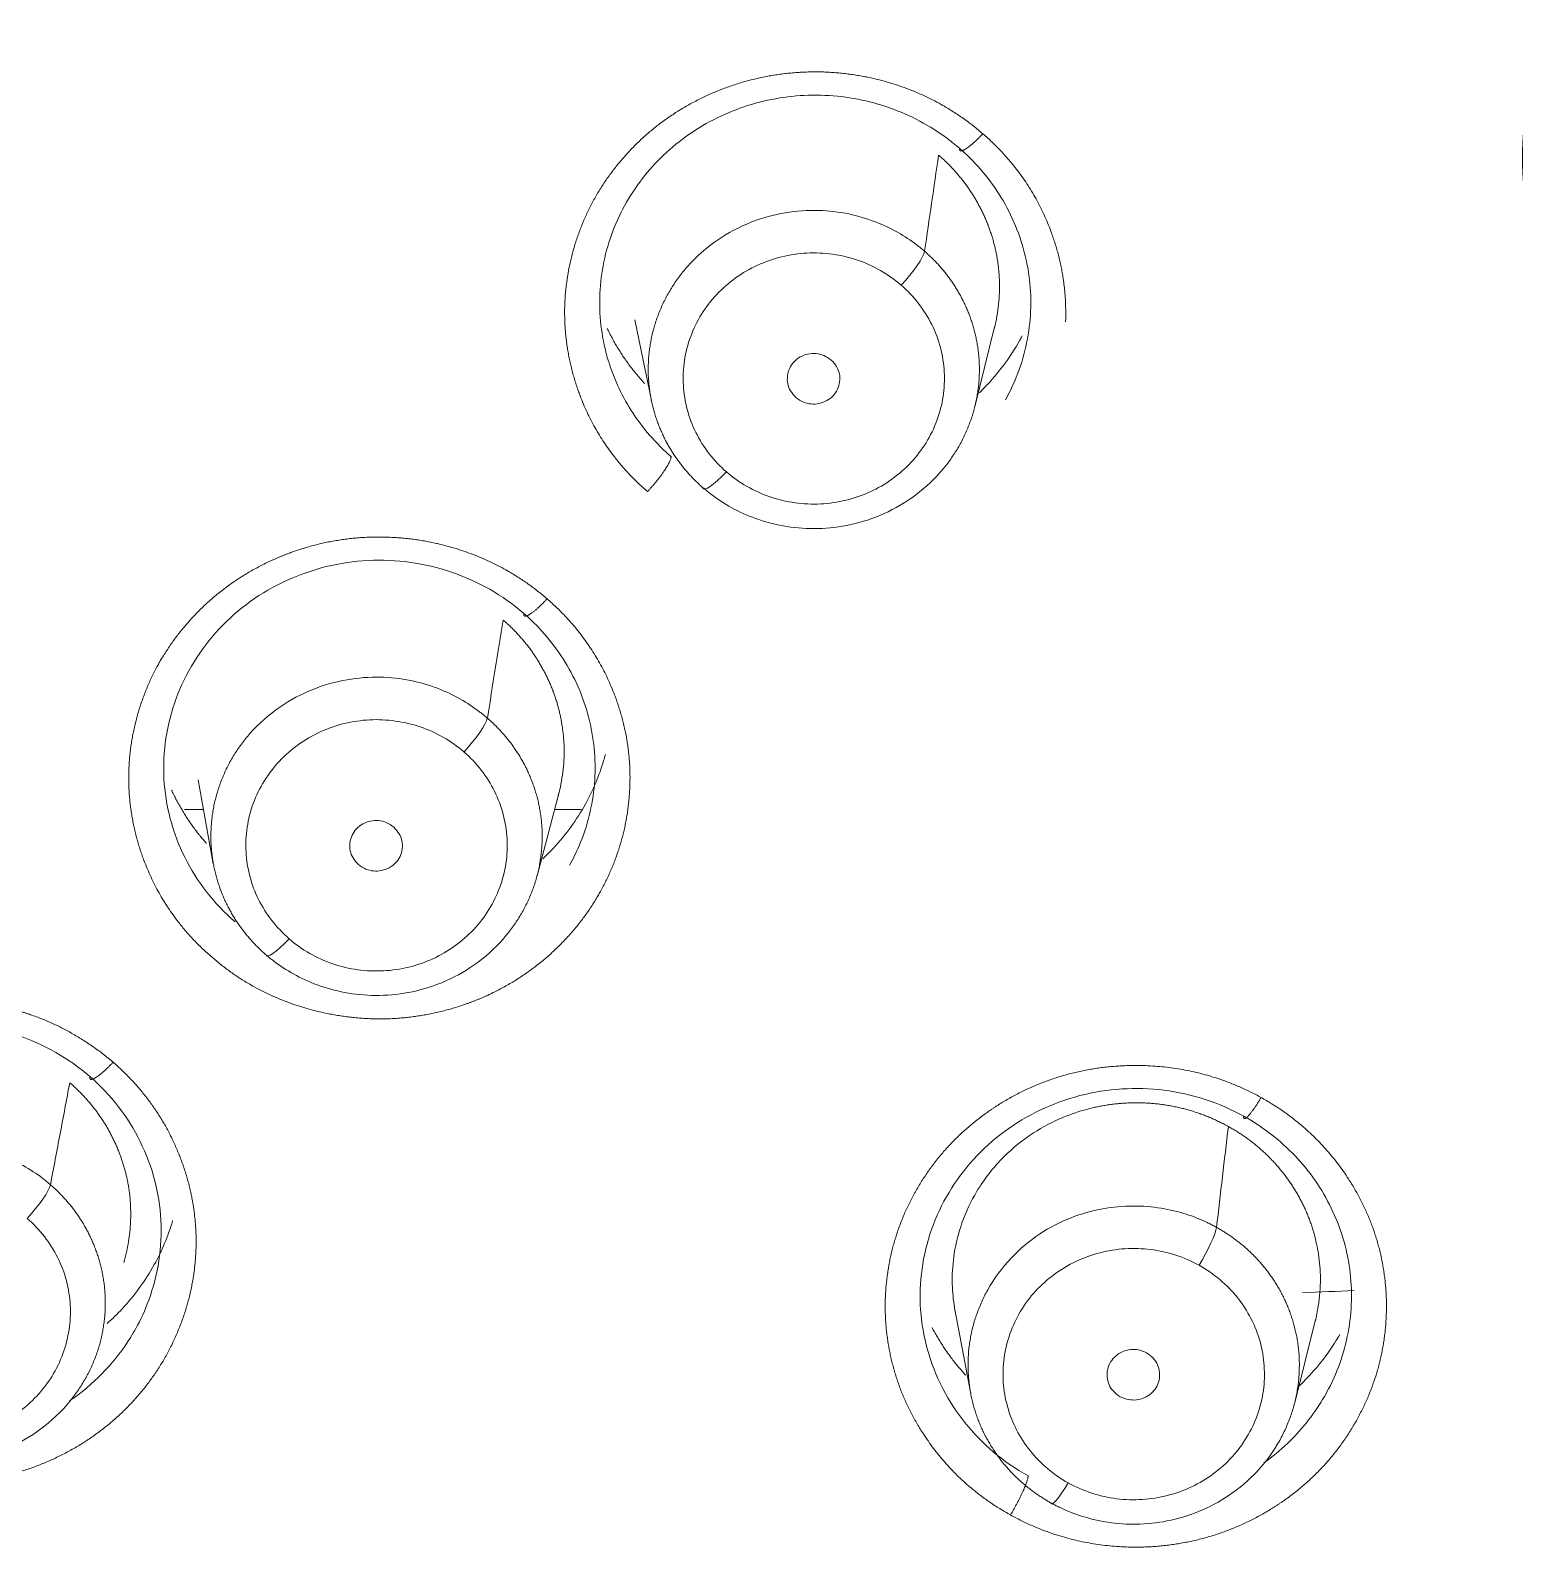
# Model space of a CAD drawing. Extents: x 19821 to 22981, y -91 to 2224.
# Drawn here: x 20716.31 to 20729.02, y 1179.02 to 1192.11 of the extents above; entities that cross this region are included whole.
import ezdxf

# ---------------------------------------------------------------- set-up
doc = ezdxf.new("R2010")
doc.units = 0
doc.header["$LTSCALE"] = 10
doc.header["$MEASUREMENT"] = 0
doc.layers.add('1', color=7, linetype='CONTINUOUS')

msp = doc.modelspace()

# ---------------------------------------------------------------- linework, layer by layer
at = {"layer": '1', "color": 7, "linetype": 'Continuous', "lineweight": 18}
for p, q in [((20721.486, 1189.631), (20721.628, 1188.941)), ((20724.398, 1188.888), (20724.568, 1189.572)), ((20717.747, 1185.691), (20717.876, 1184.974)), ((20720.649, 1184.87), (20720.836, 1185.576)), ((20724.227, 1181.155), (20724.364, 1180.433)), ((20727.138, 1180.356), (20727.317, 1181.069))]:
    msp.add_line(p, q, dxfattribs=at)
at = {"layer": '1', "color": 7, "linetype": 'Continuous', "lineweight": 13}
for p, q in [((20722.07, 1188.194), (20722.07, 1188.194)), ((20717.629, 1185.439), (20717.793, 1185.439)), ((20720.799, 1185.439), (20721.03, 1185.439)), ((20718.324, 1184.196), (20718.324, 1184.196)), ((20725.05, 1179.499), (20725.05, 1179.5))]:
    msp.add_line(p, q, dxfattribs=at)
at = {"layer": '1', "color": 7, "linetype": 'Continuous', "lineweight": 18}
for centre, major_axis, ratio, start_param, end_param in [((20744.931, 1212.247), (-60.5, 0), 0.961262, 4.72417, 7.004197), ((20744.931, 1212.384), (60, 0), 0.961262, 1.582577, 4.712389), ((20744.931, 1212.384), (-59.925, 0), 0.961262, 4.712389, 7.853982), ((20723.768, 1190.011), (-0.196, -0.227), 0.184412, 1.360909, 2.860443), ((20722.27, 1188.413), (0.196, 0.227), 0.184463, 2.985388, 4.502366), ((20720.023, 1186.014), (-0.196, -0.227), 0.184435, 1.360987, 2.851689), ((20718.525, 1184.414), (0.196, 0.227), 0.184484, 2.976734, 4.502327), ((20716.281, 1182.019), (-0.196, -0.227), 0.184523, 1.361301, 2.834198), ((20726.319, 1181.617), (-0.146, -0.262), 0.13782, 1.32753, 2.818231), ((20725.199, 1179.753), (0.146, 0.262), 0.137869, 2.943277, 4.46887)]:
    msp.add_ellipse(centre, major_axis=major_axis, ratio=ratio, start_param=start_param, end_param=end_param, dxfattribs=at)
at = {"layer": '1', "color": 7, "linetype": 'Continuous', "lineweight": 13}
for centre, major_axis, start_param, end_param in [((20744.931, 1212.247), (59.425, 0), 1.570796, 4.70194), ((20744.931, 1212.247), (57.948, 0), 1.579187, 4.712389), ((20744.931, 1212.291), (57.403, 0), 1.579486, 4.712389), ((20731.681, 1191.013), (2.593, 0), 1.047198, 4.18879)]:
    msp.add_ellipse(centre, major_axis=major_axis, ratio=0.961262, start_param=start_param, end_param=end_param, dxfattribs=at)
for points, degree, knots in [([(20721.595, 1188.161), (20721.278, 1188.435), (20721.005, 1188.986), (20720.9, 1189.382), (20720.888, 1189.585), (20720.866, 1189.993), (20721.152, 1190.77), (20721.723, 1191.379), (20722.496, 1191.732), (20722.921, 1191.753), (20723.13, 1191.764), (20723.34, 1191.734), (20723.548, 1191.705), (20724.148, 1191.502), (20724.467, 1191.226)], 2, [0, 0, 0, 0.125, 0.1875, 0.25, 0.25, 0.375, 0.5, 0.625, 0.75, 0.75, 0.8125, 0.8125, 0.875, 1, 1, 1]), ([(20724.467, 1191.226), (20724.785, 1190.951), (20725.057, 1190.401), (20725.163, 1190.005), (20725.179, 1189.708), (20725.176, 1189.615)], 2, [0, 0, 0, 0.44843, 0.672646, 0.896861, 1, 1, 1]), ([(20722.27, 1188.33), (20722.216, 1188.377), (20722.166, 1188.429), (20722.079, 1188.542), (20722.041, 1188.603), (20721.978, 1188.73), (20721.953, 1188.796), (20721.917, 1188.933), (20721.906, 1189.003), (20721.898, 1189.143), (20721.901, 1189.214), (20721.922, 1189.353), (20721.94, 1189.422), (20721.989, 1189.555), (20722.02, 1189.619), (20722.095, 1189.74), (20722.139, 1189.797), (20722.237, 1189.901), (20722.291, 1189.949), (20722.408, 1190.033), (20722.471, 1190.07), (20722.604, 1190.13), (20722.673, 1190.154), (20722.815, 1190.189), (20722.887, 1190.2), (20723.034, 1190.207), (20723.107, 1190.204), (20723.252, 1190.184), (20723.324, 1190.167), (20723.462, 1190.12), (20723.528, 1190.09), (20723.654, 1190.018), (20723.713, 1189.976), (20723.768, 1189.929)], 3, [0, 0, 0, 0, 0.0625, 0.0625, 0.125, 0.125, 0.1875, 0.1875, 0.25, 0.25, 0.3125, 0.3125, 0.375, 0.375, 0.4375, 0.4375, 0.5, 0.5, 0.5625, 0.5625, 0.625, 0.625, 0.6875, 0.6875, 0.75, 0.75, 0.8125, 0.8125, 0.875, 0.875, 0.9375, 0.9375, 1, 1, 1, 1]), ([(20723.768, 1189.929), (20723.822, 1189.881), (20723.872, 1189.829), (20723.959, 1189.716), (20723.997, 1189.656), (20724.061, 1189.529), (20724.086, 1189.462), (20724.122, 1189.326), (20724.133, 1189.256), (20724.14, 1189.115), (20724.137, 1189.045), (20724.116, 1188.905), (20724.098, 1188.837), (20724.049, 1188.704), (20724.018, 1188.64), (20723.943, 1188.519), (20723.9, 1188.462), (20723.802, 1188.357), (20723.747, 1188.31), (20723.63, 1188.225), (20723.567, 1188.189), (20723.435, 1188.128), (20723.366, 1188.104), (20723.224, 1188.07), (20723.151, 1188.059), (20723.005, 1188.052), (20722.931, 1188.055), (20722.786, 1188.075), (20722.715, 1188.092), (20722.577, 1188.139), (20722.51, 1188.169), (20722.384, 1188.241), (20722.325, 1188.283), (20722.27, 1188.33)], 3, [0, 0, 0, 0, 0.0625, 0.0625, 0.125, 0.125, 0.1875, 0.1875, 0.25, 0.25, 0.3125, 0.3125, 0.375, 0.375, 0.4375, 0.4375, 0.5, 0.5, 0.5625, 0.5625, 0.625, 0.625, 0.6875, 0.6875, 0.75, 0.75, 0.8125, 0.8125, 0.875, 0.875, 0.9375, 0.9375, 1, 1, 1, 1]), ([(20721.796, 1188.462), (20721.79, 1188.467), (20721.65, 1188.589), (20721.424, 1188.86), (20721.288, 1189.174), (20721.245, 1189.331)], 3, [0, 0, 0, 0, 0.021646, 0.528861, 1, 1, 1, 1]), ([(20717.862, 1184.175), (20717.544, 1184.449), (20717.272, 1185), (20717.166, 1185.395), (20717.143, 1185.8), (20717.204, 1186.202), (20717.274, 1186.394), (20717.416, 1186.782), (20717.993, 1187.397), (20718.382, 1187.574), (20718.573, 1187.661), (20718.983, 1187.76), (20719.403, 1187.779), (20719.614, 1187.749), (20719.822, 1187.719), (20720.418, 1187.516), (20720.735, 1187.242)], 2, [0, 0, 0, 0.125, 0.1875, 0.25, 0.3125, 0.375, 0.375, 0.5, 0.625, 0.625, 0.6875, 0.75, 0.8125, 0.8125, 0.875, 1, 1, 1]), ([(20720.735, 1187.242), (20721.052, 1186.967), (20721.324, 1186.417), (20721.431, 1186.022), (20721.453, 1185.617), (20721.393, 1185.214), (20721.323, 1185.022), (20721.181, 1184.635), (20720.604, 1184.019), (20720.215, 1183.842), (20720.024, 1183.756), (20719.614, 1183.657), (20719.194, 1183.637), (20718.983, 1183.668), (20718.775, 1183.698), (20718.178, 1183.9), (20717.862, 1184.175)], 2, [0, 0, 0, 0.125, 0.1875, 0.25, 0.3125, 0.375, 0.375, 0.5, 0.625, 0.625, 0.6875, 0.75, 0.8125, 0.8125, 0.875, 1, 1, 1]), ([(20718.525, 1184.331), (20718.471, 1184.379), (20718.421, 1184.431), (20718.333, 1184.544), (20718.295, 1184.604), (20718.232, 1184.731), (20718.207, 1184.798), (20718.171, 1184.935), (20718.16, 1185.005), (20718.152, 1185.145), (20718.156, 1185.216), (20718.177, 1185.355), (20718.194, 1185.424), (20718.243, 1185.557), (20718.275, 1185.621), (20718.35, 1185.742), (20718.393, 1185.799), (20718.491, 1185.904), (20718.546, 1185.951), (20718.663, 1186.036), (20718.726, 1186.072), (20718.858, 1186.133), (20718.928, 1186.157), (20719.07, 1186.192), (20719.142, 1186.202), (20719.289, 1186.21), (20719.362, 1186.206), (20719.507, 1186.186), (20719.579, 1186.169), (20719.717, 1186.122), (20719.784, 1186.092), (20719.91, 1186.02), (20719.969, 1185.978), (20720.023, 1185.931)], 3, [0, 0, 0, 0, 0.0625, 0.0625, 0.125, 0.125, 0.1875, 0.1875, 0.25, 0.25, 0.3125, 0.3125, 0.375, 0.375, 0.4375, 0.4375, 0.5, 0.5, 0.5625, 0.5625, 0.625, 0.625, 0.6875, 0.6875, 0.75, 0.75, 0.8125, 0.8125, 0.875, 0.875, 0.9375, 0.9375, 1, 1, 1, 1]), ([(20720.023, 1185.931), (20720.078, 1185.884), (20720.127, 1185.832), (20720.215, 1185.719), (20720.253, 1185.658), (20720.316, 1185.531), (20720.341, 1185.464), (20720.377, 1185.328), (20720.388, 1185.258), (20720.396, 1185.117), (20720.393, 1185.047), (20720.372, 1184.907), (20720.354, 1184.838), (20720.305, 1184.706), (20720.274, 1184.642), (20720.199, 1184.52), (20720.155, 1184.463), (20720.057, 1184.359), (20720.003, 1184.311), (20719.885, 1184.227), (20719.822, 1184.19), (20719.69, 1184.13), (20719.621, 1184.105), (20719.479, 1184.071), (20719.406, 1184.06), (20719.26, 1184.053), (20719.186, 1184.056), (20719.041, 1184.076), (20718.969, 1184.093), (20718.831, 1184.14), (20718.765, 1184.17), (20718.639, 1184.242), (20718.579, 1184.284), (20718.525, 1184.331)], 3, [0, 0, 0, 0, 0.0625, 0.0625, 0.125, 0.125, 0.1875, 0.1875, 0.25, 0.25, 0.3125, 0.3125, 0.375, 0.375, 0.4375, 0.4375, 0.5, 0.5, 0.5625, 0.5625, 0.625, 0.625, 0.6875, 0.6875, 0.75, 0.75, 0.8125, 0.8125, 0.875, 0.875, 0.9375, 0.9375, 1, 1, 1, 1]), ([(20718.062, 1184.475), (20717.972, 1184.553), (20717.891, 1184.639), (20717.746, 1184.825), (20717.683, 1184.925), (20717.581, 1185.131), (20717.541, 1185.236), (20717.512, 1185.344)], 3, [0, 0, 0, 0, 0.337809, 0.337809, 0.675619, 0.675619, 1, 1, 1, 1]), ([(20714.141, 1180.203), (20713.822, 1180.483), (20713.644, 1180.842), (20713.553, 1181.026), (20713.446, 1181.425), (20713.41, 1182.034), (20713.555, 1182.427), (20713.702, 1182.823), (20713.991, 1183.128), (20714.278, 1183.431), (20714.667, 1183.607), (20715.052, 1183.781), (20715.477, 1183.801), (20715.687, 1183.811), (20716.105, 1183.751), (20716.303, 1183.683), (20716.69, 1183.551), (20717.018, 1183.274)], 2, [0, 0, 0, 0.125, 0.125, 0.1875, 0.25, 0.375, 0.375, 0.5, 0.5, 0.625, 0.625, 0.75, 0.75, 0.8125, 0.875, 0.875, 1, 1, 1]), ([(20717.018, 1183.274), (20717.337, 1182.994), (20717.515, 1182.634), (20717.606, 1182.451), (20717.714, 1182.052), (20717.749, 1181.443), (20717.604, 1181.049), (20717.458, 1180.654), (20717.169, 1180.349), (20716.882, 1180.046), (20716.493, 1179.869), (20716.107, 1179.695), (20715.682, 1179.675), (20715.473, 1179.666), (20715.055, 1179.726), (20714.857, 1179.793), (20714.469, 1179.925), (20714.141, 1180.203)], 2, [0, 0, 0, 0.125, 0.125, 0.1875, 0.25, 0.375, 0.375, 0.5, 0.5, 0.625, 0.625, 0.75, 0.75, 0.8125, 0.875, 0.875, 1, 1, 1]), ([(20724.704, 1179.396), (20724.334, 1179.601), (20723.949, 1180.085), (20723.759, 1180.45), (20723.65, 1180.842), (20723.621, 1181.248), (20723.649, 1181.45), (20723.704, 1181.857), (20724.135, 1182.575), (20724.478, 1182.825), (20724.646, 1182.948), (20725.025, 1183.127), (20725.432, 1183.23), (20725.645, 1183.242), (20725.855, 1183.254), (20726.482, 1183.175), (20726.851, 1182.971)], 2, [0, 0, 0, 0.125, 0.1875, 0.25, 0.3125, 0.375, 0.375, 0.5, 0.625, 0.625, 0.6875, 0.75, 0.8125, 0.8125, 0.875, 1, 1, 1]), ([(20726.851, 1182.971), (20727.221, 1182.765), (20727.606, 1182.281), (20727.795, 1181.916), (20727.905, 1181.525), (20727.933, 1181.119), (20727.906, 1180.917), (20727.851, 1180.51), (20727.42, 1179.792), (20727.077, 1179.541), (20726.909, 1179.419), (20726.53, 1179.24), (20726.123, 1179.137), (20725.91, 1179.124), (20725.7, 1179.112), (20725.073, 1179.191), (20724.704, 1179.396)], 2, [0, 0, 0, 0.125, 0.1875, 0.25, 0.3125, 0.375, 0.375, 0.5, 0.625, 0.625, 0.6875, 0.75, 0.8125, 0.8125, 0.875, 1, 1, 1]), ([(20716.282, 1181.936), (20716.336, 1181.889), (20716.386, 1181.837), (20716.473, 1181.724), (20716.511, 1181.663), (20716.575, 1181.536), (20716.6, 1181.469), (20716.636, 1181.332), (20716.647, 1181.262), (20716.654, 1181.122), (20716.651, 1181.051), (20716.63, 1180.911), (20716.612, 1180.842), (20716.563, 1180.709), (20716.532, 1180.645), (20716.457, 1180.524), (20716.413, 1180.467), (20716.315, 1180.362), (20716.261, 1180.315), (20716.143, 1180.23), (20716.08, 1180.194), (20715.948, 1180.133), (20715.878, 1180.109), (20715.736, 1180.074), (20715.663, 1180.063), (20715.517, 1180.056), (20715.443, 1180.059), (20715.298, 1180.079), (20715.226, 1180.096), (20715.088, 1180.143), (20715.021, 1180.173), (20714.895, 1180.245), (20714.836, 1180.287), (20714.781, 1180.335)], 3, [0, 0, 0, 0, 0.0625, 0.0625, 0.125, 0.125, 0.1875, 0.1875, 0.25, 0.25, 0.3125, 0.3125, 0.375, 0.375, 0.4375, 0.4375, 0.5, 0.5, 0.5625, 0.5625, 0.625, 0.625, 0.6875, 0.6875, 0.75, 0.75, 0.8125, 0.8125, 0.875, 0.875, 0.9375, 0.9375, 1, 1, 1, 1]), ([(20725.199, 1179.67), (20725.136, 1179.705), (20725.076, 1179.746), (20724.966, 1179.839), (20724.916, 1179.891), (20724.826, 1180.003), (20724.788, 1180.063), (20724.723, 1180.189), (20724.697, 1180.255), (20724.659, 1180.392), (20724.647, 1180.461), (20724.637, 1180.602), (20724.64, 1180.673), (20724.659, 1180.812), (20724.676, 1180.881), (20724.723, 1181.015), (20724.753, 1181.079), (20724.826, 1181.201), (20724.869, 1181.259), (20724.966, 1181.365), (20725.02, 1181.413), (20725.136, 1181.499), (20725.198, 1181.536), (20725.33, 1181.598), (20725.399, 1181.623), (20725.54, 1181.66), (20725.613, 1181.671), (20725.759, 1181.681), (20725.833, 1181.678), (20725.978, 1181.66), (20726.05, 1181.644), (20726.189, 1181.599), (20726.256, 1181.569), (20726.319, 1181.534)], 3, [0, 0, 0, 0, 0.0625, 0.0625, 0.125, 0.125, 0.1875, 0.1875, 0.25, 0.25, 0.3125, 0.3125, 0.375, 0.375, 0.4375, 0.4375, 0.5, 0.5, 0.5625, 0.5625, 0.625, 0.625, 0.6875, 0.6875, 0.75, 0.75, 0.8125, 0.8125, 0.875, 0.875, 0.9375, 0.9375, 1, 1, 1, 1]), ([(20726.319, 1181.534), (20726.383, 1181.499), (20726.442, 1181.458), (20726.553, 1181.365), (20726.603, 1181.313), (20726.692, 1181.201), (20726.731, 1181.141), (20726.796, 1181.015), (20726.822, 1180.949), (20726.86, 1180.813), (20726.872, 1180.743), (20726.881, 1180.602), (20726.879, 1180.531), (20726.86, 1180.392), (20726.843, 1180.323), (20726.796, 1180.189), (20726.765, 1180.125), (20726.692, 1180.003), (20726.649, 1179.945), (20726.553, 1179.84), (20726.499, 1179.791), (20726.383, 1179.705), (20726.32, 1179.668), (20726.189, 1179.606), (20726.12, 1179.581), (20725.978, 1179.544), (20725.906, 1179.533), (20725.759, 1179.524), (20725.686, 1179.526), (20725.54, 1179.544), (20725.469, 1179.56), (20725.33, 1179.606), (20725.263, 1179.635), (20725.199, 1179.67)], 3, [0, 0, 0, 0, 0.0625, 0.0625, 0.125, 0.125, 0.1875, 0.1875, 0.25, 0.25, 0.3125, 0.3125, 0.375, 0.375, 0.4375, 0.4375, 0.5, 0.5, 0.5625, 0.5625, 0.625, 0.625, 0.6875, 0.6875, 0.75, 0.75, 0.8125, 0.8125, 0.875, 0.875, 0.9375, 0.9375, 1, 1, 1, 1]), ([(20717.211, 1180.992), (20717.198, 1180.967), (20717.183, 1180.943), (20717.107, 1180.818), (20717.034, 1180.724), (20716.872, 1180.551), (20716.783, 1180.472), (20716.672, 1180.392), (20716.658, 1180.382), (20716.643, 1180.372)], 3, [0, 0, 0, 0, 0.100766, 0.100766, 0.520185, 0.520185, 0.939605, 0.939605, 1, 1, 1, 1]), ([(20724.854, 1179.732), (20724.749, 1179.79), (20724.65, 1179.858), (20724.469, 1180.011), (20724.386, 1180.097), (20724.241, 1180.277), (20724.179, 1180.372), (20724.127, 1180.472)], 3, [0, 0, 0, 0, 0.337809, 0.337809, 0.675619, 0.675619, 1, 1, 1, 1]), ([(20727.377, 1180.384), (20727.294, 1180.246), (20727.138, 1180.052), (20726.946, 1179.893), (20726.875, 1179.843)], 3, [0, 0, 0, 0, 0.65233, 1, 1, 1, 1])]:
    msp.add_open_spline(points, degree=degree, knots=knots, dxfattribs=at)
at = {"layer": '1', "color": 7, "linetype": 'Continuous', "lineweight": 18}
for points, knots in [([(20721.245, 1189.331), (20721.24, 1189.349), (20721.191, 1189.544), (20721.162, 1189.929), (20721.296, 1190.465), (20721.592, 1190.937), (20722.022, 1191.301), (20722.547, 1191.523), (20723.116, 1191.583), (20723.679, 1191.474), (20724.053, 1191.275), (20724.233, 1191.13), (20724.267, 1191.101)], [0, 0, 0, 0, 0.012475, 0.132351, 0.252158, 0.371982, 0.491792, 0.611638, 0.731403, 0.851265, 0.971431, 1, 1, 1, 1]), ([(20724.267, 1191.101), (20724.272, 1191.097), (20724.411, 1190.975), (20724.65, 1190.69), (20724.859, 1190.185), (20724.901, 1189.636), (20724.797, 1189.219), (20724.69, 1188.999), (20724.66, 1188.946)], [0, 0, 0, 0, 0.008619, 0.230294, 0.460657, 0.691857, 0.922906, 1, 1, 1, 1]), ([(20724.088, 1191.043), (20724.098, 1191.034), (20724.117, 1191.018), (20724.145, 1190.992), (20724.172, 1190.965), (20724.198, 1190.938), (20724.224, 1190.91), (20724.25, 1190.881), (20724.274, 1190.852), (20724.298, 1190.822), (20724.321, 1190.791), (20724.343, 1190.76), (20724.365, 1190.728), (20724.386, 1190.696), (20724.406, 1190.663), (20724.425, 1190.629), (20724.443, 1190.595), (20724.461, 1190.561), (20724.477, 1190.526), (20724.493, 1190.49), (20724.508, 1190.454), (20724.521, 1190.418), (20724.534, 1190.381), (20724.546, 1190.344), (20724.557, 1190.306), (20724.567, 1190.268), (20724.576, 1190.23), (20724.584, 1190.192), (20724.591, 1190.153), (20724.597, 1190.114), (20724.601, 1190.075), (20724.605, 1190.036), (20724.611, 1189.95), (20724.61, 1189.808), (20724.59, 1189.664), (20724.57, 1189.58), (20724.566, 1189.563)], [0, 0, 0, 0, 0.022853, 0.045756, 0.06871, 0.091714, 0.114768, 0.137873, 0.161028, 0.184234, 0.20749, 0.230796, 0.254152, 0.277559, 0.301016, 0.324523, 0.348081, 0.371689, 0.395347, 0.419056, 0.442814, 0.466623, 0.490483, 0.514392, 0.538352, 0.562362, 0.586422, 0.610532, 0.634693, 0.658904, 0.683165, 0.707476, 0.731837, 0.841115, 0.968879, 1, 1, 1, 1]), ([(20723.968, 1190.219), (20723.963, 1190.223), (20723.954, 1190.231), (20723.94, 1190.243), (20723.926, 1190.254), (20723.913, 1190.264), (20723.854, 1190.31), (20723.737, 1190.387), (20723.543, 1190.479), (20723.313, 1190.547), (20723.053, 1190.578), (20722.768, 1190.558), (20722.471, 1190.476), (20722.18, 1190.322), (20721.997, 1190.16), (20721.898, 1190.043), (20721.863, 1189.997), (20721.83, 1189.951), (20721.799, 1189.903), (20721.771, 1189.855), (20721.745, 1189.807), (20721.721, 1189.758), (20721.7, 1189.708), (20721.68, 1189.658), (20721.663, 1189.608), (20721.648, 1189.558), (20721.635, 1189.508), (20721.625, 1189.458), (20721.616, 1189.408), (20721.609, 1189.359), (20721.604, 1189.31), (20721.602, 1189.261), (20721.6, 1189.212), (20721.601, 1189.164), (20721.604, 1189.117), (20721.608, 1189.07), (20721.613, 1189.024), (20721.621, 1188.979), (20721.629, 1188.934), (20721.639, 1188.89), (20721.651, 1188.848), (20721.664, 1188.805), (20721.677, 1188.764), (20721.693, 1188.724), (20721.709, 1188.685), (20721.726, 1188.647), (20721.744, 1188.609), (20721.763, 1188.573), (20721.783, 1188.538), (20721.804, 1188.503), (20721.826, 1188.47), (20721.848, 1188.438), (20721.871, 1188.407), (20721.894, 1188.377), (20721.918, 1188.348), (20721.943, 1188.319), (20721.967, 1188.292), (20721.993, 1188.266), (20722.018, 1188.241), (20722.044, 1188.217), (20722.061, 1188.202), (20722.07, 1188.194)], [0, 0, 0, 0, 0.004262, 0.008395, 0.012399, 0.016275, 0.020023, 0.063396, 0.11187, 0.165439, 0.224102, 0.287854, 0.356693, 0.430613, 0.509612, 0.522992, 0.536251, 0.549389, 0.562406, 0.575303, 0.588079, 0.600733, 0.613267, 0.625681, 0.637973, 0.650145, 0.662195, 0.674125, 0.685934, 0.697622, 0.709189, 0.720636, 0.731961, 0.743166, 0.75425, 0.765213, 0.776055, 0.786776, 0.797376, 0.807856, 0.818215, 0.828452, 0.838569, 0.848565, 0.85844, 0.868194, 0.877828, 0.88734, 0.896732, 0.906002, 0.915152, 0.924181, 0.933089, 0.941876, 0.950542, 0.959087, 0.967512, 0.975815, 0.983998, 0.992059, 1, 1, 1, 1]), ([(20722.07, 1188.194), (20722.074, 1188.191), (20722.083, 1188.183), (20722.096, 1188.172), (20722.11, 1188.161), (20722.124, 1188.15), (20722.188, 1188.1), (20722.315, 1188.017), (20722.523, 1187.923), (20722.761, 1187.859), (20723.025, 1187.835), (20723.307, 1187.862), (20723.594, 1187.949), (20723.871, 1188.102), (20724.045, 1188.258), (20724.14, 1188.371), (20724.175, 1188.416), (20724.208, 1188.463), (20724.239, 1188.51), (20724.267, 1188.558), (20724.293, 1188.606), (20724.317, 1188.655), (20724.338, 1188.705), (20724.357, 1188.754), (20724.375, 1188.804), (20724.39, 1188.854), (20724.402, 1188.904), (20724.413, 1188.954), (20724.422, 1189.004), (20724.429, 1189.054), (20724.434, 1189.103), (20724.436, 1189.152), (20724.438, 1189.2), (20724.437, 1189.248), (20724.435, 1189.295), (20724.431, 1189.342), (20724.425, 1189.388), (20724.418, 1189.433), (20724.409, 1189.478), (20724.399, 1189.522), (20724.388, 1189.565), (20724.375, 1189.607), (20724.361, 1189.648), (20724.346, 1189.688), (20724.33, 1189.728), (20724.312, 1189.766), (20724.294, 1189.803), (20724.275, 1189.84), (20724.255, 1189.875), (20724.234, 1189.909), (20724.213, 1189.943), (20724.19, 1189.975), (20724.168, 1190.006), (20724.144, 1190.036), (20724.12, 1190.065), (20724.096, 1190.094), (20724.071, 1190.121), (20724.046, 1190.147), (20724.02, 1190.172), (20723.994, 1190.196), (20723.977, 1190.211), (20723.968, 1190.219)], [0, 0, 0, 0, 0.003868, 0.007805, 0.01181, 0.015885, 0.020029, 0.067464, 0.118836, 0.174144, 0.233384, 0.296555, 0.363653, 0.434676, 0.50962, 0.522978, 0.536216, 0.549334, 0.562332, 0.575211, 0.587969, 0.600607, 0.613126, 0.625525, 0.637803, 0.649962, 0.662001, 0.67392, 0.68572, 0.697399, 0.708958, 0.720398, 0.731718, 0.742917, 0.753997, 0.764957, 0.775797, 0.786518, 0.797118, 0.807598, 0.817959, 0.8282, 0.838321, 0.848322, 0.858203, 0.867964, 0.877605, 0.887127, 0.896529, 0.905811, 0.914972, 0.924015, 0.932937, 0.941739, 0.950422, 0.958984, 0.967427, 0.97575, 0.983953, 0.992037, 1, 1, 1, 1]), ([(20721.249, 1189.561), (20721.249, 1189.56), (20721.253, 1189.552), (20721.26, 1189.538), (20721.27, 1189.517), (20721.281, 1189.497), (20721.291, 1189.477), (20721.302, 1189.457), (20721.313, 1189.437), (20721.324, 1189.418), (20721.336, 1189.398), (20721.348, 1189.379), (20721.36, 1189.36), (20721.372, 1189.341), (20721.384, 1189.322), (20721.397, 1189.303), (20721.41, 1189.285), (20721.423, 1189.266), (20721.436, 1189.248), (20721.45, 1189.23), (20721.463, 1189.213), (20721.477, 1189.195), (20721.491, 1189.178), (20721.506, 1189.16), (20721.52, 1189.143), (20721.535, 1189.126), (20721.549, 1189.11), (20721.562, 1189.096), (20721.57, 1189.087), (20721.573, 1189.084)], [0, 0, 0, 0, 0.006365, 0.045874, 0.085332, 0.124739, 0.164095, 0.2034, 0.242654, 0.281857, 0.32101, 0.360112, 0.399162, 0.438162, 0.477111, 0.516009, 0.554857, 0.593653, 0.632399, 0.671093, 0.709737, 0.74833, 0.786872, 0.825364, 0.863804, 0.902194, 0.940533, 0.978821, 1, 1, 1, 1]), ([(20724.437, 1189.007), (20724.461, 1189.031), (20724.595, 1189.167), (20724.716, 1189.333), (20724.797, 1189.482), (20724.804, 1189.494)], [0, 0, 0, 0, 0.167076, 0.928785, 1, 1, 1, 1]), ([(20717.512, 1185.344), (20717.511, 1185.349), (20717.509, 1185.353), (20717.478, 1185.47), (20717.46, 1185.586), (20717.447, 1185.818), (20717.453, 1185.935), (20717.488, 1186.165), (20717.517, 1186.278), (20717.598, 1186.498), (20717.649, 1186.603), (20717.773, 1186.803), (20717.845, 1186.898), (20718.006, 1187.071), (20718.096, 1187.149), (20718.29, 1187.289), (20718.394, 1187.349), (20718.612, 1187.449), (20718.726, 1187.489), (20718.961, 1187.547), (20719.081, 1187.564), (20719.322, 1187.577), (20719.444, 1187.572), (20719.683, 1187.538), (20719.801, 1187.51), (20720.029, 1187.433), (20720.139, 1187.383), (20720.347, 1187.265), (20720.445, 1187.195), (20720.535, 1187.117)], [0, 0, 0, 0, 0.003048, 0.003048, 0.079737, 0.079737, 0.156426, 0.156426, 0.233114, 0.233114, 0.309803, 0.309803, 0.386491, 0.386491, 0.46318, 0.46318, 0.539869, 0.539869, 0.616557, 0.616557, 0.693246, 0.693246, 0.769934, 0.769934, 0.846623, 0.846623, 0.923311, 0.923311, 1, 1, 1, 1]), ([(20720.359, 1187.061), (20720.368, 1187.053), (20720.387, 1187.036), (20720.415, 1187.01), (20720.442, 1186.983), (20720.469, 1186.956), (20720.495, 1186.928), (20720.52, 1186.899), (20720.545, 1186.87), (20720.569, 1186.84), (20720.592, 1186.809), (20720.614, 1186.778), (20720.636, 1186.746), (20720.656, 1186.714), (20720.676, 1186.681), (20720.695, 1186.647), (20720.714, 1186.613), (20720.731, 1186.579), (20720.748, 1186.544), (20720.763, 1186.508), (20720.778, 1186.472), (20720.792, 1186.436), (20720.805, 1186.399), (20720.817, 1186.362), (20720.828, 1186.324), (20720.838, 1186.286), (20720.847, 1186.248), (20720.854, 1186.21), (20720.861, 1186.171), (20720.867, 1186.132), (20720.872, 1186.093), (20720.876, 1186.053), (20720.882, 1185.968), (20720.881, 1185.826), (20720.859, 1185.674), (20720.838, 1185.583), (20720.831, 1185.56)], [0, 0, 0, 0, 0.022553, 0.045155, 0.067808, 0.09051, 0.113261, 0.136063, 0.158914, 0.181815, 0.204765, 0.227765, 0.250815, 0.273915, 0.297064, 0.320262, 0.343511, 0.366809, 0.390156, 0.413553, 0.437, 0.460496, 0.484042, 0.507637, 0.531282, 0.554976, 0.57872, 0.602513, 0.626356, 0.650248, 0.674189, 0.69818, 0.722221, 0.830068, 0.956172, 1, 1, 1, 1]), ([(20720.535, 1187.117), (20720.54, 1187.113), (20720.678, 1186.992), (20720.917, 1186.708), (20721.127, 1186.203), (20721.169, 1185.653), (20721.066, 1185.235), (20720.958, 1185.015), (20720.928, 1184.961)], [0, 0, 0, 0, 0.00806, 0.229467, 0.459928, 0.6913, 0.922526, 1, 1, 1, 1]), ([(20720.223, 1186.221), (20720.219, 1186.225), (20720.21, 1186.232), (20720.196, 1186.244), (20720.183, 1186.255), (20720.169, 1186.265), (20720.109, 1186.312), (20719.989, 1186.391), (20719.791, 1186.484), (20719.559, 1186.551), (20719.298, 1186.58), (20719.013, 1186.558), (20718.719, 1186.475), (20718.432, 1186.322), (20718.25, 1186.161), (20718.152, 1186.045), (20718.117, 1185.999), (20718.084, 1185.953), (20718.054, 1185.906), (20718.025, 1185.858), (20717.999, 1185.809), (20717.976, 1185.76), (20717.954, 1185.71), (20717.935, 1185.661), (20717.918, 1185.611), (20717.903, 1185.561), (20717.89, 1185.511), (20717.879, 1185.461), (20717.87, 1185.411), (20717.864, 1185.361), (20717.859, 1185.312), (20717.856, 1185.263), (20717.855, 1185.214), (20717.855, 1185.167), (20717.858, 1185.119), (20717.862, 1185.072), (20717.868, 1185.026), (20717.875, 1184.981), (20717.884, 1184.936), (20717.894, 1184.893), (20717.905, 1184.85), (20717.918, 1184.808), (20717.932, 1184.766), (20717.947, 1184.726), (20717.963, 1184.687), (20717.98, 1184.649), (20717.999, 1184.611), (20718.018, 1184.575), (20718.038, 1184.54), (20718.059, 1184.505), (20718.08, 1184.472), (20718.102, 1184.44), (20718.125, 1184.409), (20718.149, 1184.379), (20718.173, 1184.35), (20718.197, 1184.322), (20718.222, 1184.294), (20718.247, 1184.268), (20718.273, 1184.243), (20718.298, 1184.219), (20718.316, 1184.204), (20718.324, 1184.196)], [0, 0, 0, 0, 0.004118, 0.008173, 0.012166, 0.016096, 0.019964, 0.064383, 0.113604, 0.167623, 0.226438, 0.290046, 0.358445, 0.431632, 0.509603, 0.522984, 0.536245, 0.549384, 0.562403, 0.575301, 0.588078, 0.600734, 0.613269, 0.625684, 0.637977, 0.65015, 0.662202, 0.674132, 0.685942, 0.697631, 0.709199, 0.720647, 0.731973, 0.743178, 0.754263, 0.765226, 0.776069, 0.78679, 0.797391, 0.807871, 0.818229, 0.828467, 0.838584, 0.84858, 0.858455, 0.868209, 0.877841, 0.887353, 0.896744, 0.906015, 0.915164, 0.924192, 0.933099, 0.941885, 0.95055, 0.959094, 0.967517, 0.975819, 0.984001, 0.992061, 1, 1, 1, 1]), ([(20718.324, 1184.196), (20718.329, 1184.193), (20718.338, 1184.185), (20718.351, 1184.174), (20718.364, 1184.163), (20718.378, 1184.152), (20718.441, 1184.103), (20718.566, 1184.022), (20718.77, 1183.928), (20719.006, 1183.863), (20719.27, 1183.837), (20719.553, 1183.862), (20719.842, 1183.947), (20720.122, 1184.1), (20720.299, 1184.258), (20720.395, 1184.372), (20720.43, 1184.417), (20720.463, 1184.464), (20720.494, 1184.511), (20720.522, 1184.559), (20720.548, 1184.607), (20720.572, 1184.656), (20720.594, 1184.706), (20720.613, 1184.756), (20720.63, 1184.805), (20720.645, 1184.855), (20720.658, 1184.905), (20720.669, 1184.955), (20720.677, 1185.005), (20720.684, 1185.055), (20720.689, 1185.104), (20720.692, 1185.153), (20720.693, 1185.201), (20720.693, 1185.249), (20720.69, 1185.296), (20720.686, 1185.343), (20720.68, 1185.389), (20720.673, 1185.435), (20720.665, 1185.479), (20720.655, 1185.523), (20720.643, 1185.566), (20720.63, 1185.608), (20720.617, 1185.649), (20720.601, 1185.69), (20720.585, 1185.729), (20720.568, 1185.767), (20720.55, 1185.805), (20720.531, 1185.841), (20720.511, 1185.876), (20720.49, 1185.911), (20720.468, 1185.944), (20720.446, 1185.976), (20720.423, 1186.008), (20720.4, 1186.038), (20720.376, 1186.067), (20720.351, 1186.095), (20720.326, 1186.122), (20720.301, 1186.148), (20720.276, 1186.173), (20720.25, 1186.198), (20720.232, 1186.213), (20720.223, 1186.221)], [0, 0, 0, 0, 0.00393, 0.007893, 0.011888, 0.015916, 0.019977, 0.066372, 0.117003, 0.171868, 0.230964, 0.294287, 0.361835, 0.433603, 0.509587, 0.522943, 0.53618, 0.549297, 0.562294, 0.575171, 0.587928, 0.600566, 0.613084, 0.625482, 0.63776, 0.649918, 0.661956, 0.673875, 0.685674, 0.697353, 0.708912, 0.720352, 0.731671, 0.742871, 0.753951, 0.764911, 0.775752, 0.786473, 0.797074, 0.807555, 0.817916, 0.828158, 0.83828, 0.848282, 0.858164, 0.867927, 0.87757, 0.887093, 0.896497, 0.90578, 0.914944, 0.923989, 0.932913, 0.941718, 0.950403, 0.958969, 0.967414, 0.97574, 0.983947, 0.992033, 1, 1, 1, 1]), ([(20720.698, 1185.016), (20720.729, 1185.046), (20720.87, 1185.187), (20721.069, 1185.459), (20721.188, 1185.744), (20721.229, 1185.891), (20721.234, 1185.908)], [0, 0, 0, 0, 0.120986, 0.563068, 0.948913, 1, 1, 1, 1]), ([(20717.519, 1185.603), (20717.522, 1185.597), (20717.528, 1185.584), (20717.538, 1185.564), (20717.548, 1185.543), (20717.558, 1185.523), (20717.569, 1185.503), (20717.58, 1185.483), (20717.591, 1185.463), (20717.602, 1185.444), (20717.614, 1185.424), (20717.626, 1185.405), (20717.638, 1185.386), (20717.65, 1185.367), (20717.662, 1185.348), (20717.675, 1185.329), (20717.688, 1185.311), (20717.701, 1185.292), (20717.714, 1185.274), (20717.728, 1185.256), (20717.741, 1185.239), (20717.755, 1185.221), (20717.769, 1185.203), (20717.783, 1185.186), (20717.798, 1185.169), (20717.809, 1185.157), (20717.815, 1185.15), (20717.816, 1185.148)], [0, 0, 0, 0, 0.037378, 0.079422, 0.121413, 0.163352, 0.205238, 0.247071, 0.288852, 0.33058, 0.372256, 0.413879, 0.45545, 0.496968, 0.538434, 0.579847, 0.621208, 0.662516, 0.703772, 0.744975, 0.786126, 0.827225, 0.868271, 0.909265, 0.950206, 0.991095, 1, 1, 1, 1]), ([(20713.791, 1181.372), (20713.79, 1181.377), (20713.789, 1181.381), (20713.758, 1181.499), (20713.74, 1181.614), (20713.727, 1181.847), (20713.733, 1181.964), (20713.768, 1182.194), (20713.797, 1182.308), (20713.878, 1182.528), (20713.929, 1182.634), (20714.053, 1182.834), (20714.125, 1182.928), (20714.287, 1183.102), (20714.377, 1183.181), (20714.571, 1183.32), (20714.675, 1183.381), (20714.893, 1183.482), (20715.008, 1183.522), (20715.242, 1183.58), (20715.362, 1183.597), (20715.604, 1183.61), (20715.726, 1183.605), (20715.965, 1183.572), (20716.083, 1183.544), (20716.312, 1183.467), (20716.422, 1183.417), (20716.63, 1183.298), (20716.728, 1183.229), (20716.818, 1183.151)], [0, 0, 0, 0, 0.003106, 0.003106, 0.07979, 0.07979, 0.156474, 0.156474, 0.233158, 0.233158, 0.309842, 0.309842, 0.386527, 0.386527, 0.463211, 0.463211, 0.539895, 0.539895, 0.616579, 0.616579, 0.693263, 0.693263, 0.769947, 0.769947, 0.846632, 0.846632, 0.923316, 0.923316, 1, 1, 1, 1]), ([(20716.647, 1183.098), (20716.657, 1183.09), (20716.676, 1183.073), (20716.703, 1183.047), (20716.731, 1183.02), (20716.757, 1182.993), (20716.783, 1182.965), (20716.808, 1182.936), (20716.833, 1182.907), (20716.857, 1182.877), (20716.88, 1182.846), (20716.902, 1182.815), (20716.924, 1182.783), (20716.945, 1182.751), (20716.965, 1182.718), (20716.984, 1182.684), (20717.002, 1182.65), (20717.02, 1182.616), (20717.036, 1182.58), (20717.052, 1182.545), (20717.067, 1182.509), (20717.08, 1182.473), (20717.093, 1182.436), (20717.105, 1182.398), (20717.116, 1182.361), (20717.126, 1182.323), (20717.135, 1182.285), (20717.143, 1182.246), (20717.15, 1182.208), (20717.156, 1182.169), (20717.161, 1182.129), (20717.164, 1182.09), (20717.169, 1182.015), (20717.17, 1181.897), (20717.153, 1181.731), (20717.126, 1181.616), (20717.109, 1181.557)], [0, 0, 0, 0, 0.022012, 0.044073, 0.066183, 0.088341, 0.110548, 0.132803, 0.155107, 0.17746, 0.199862, 0.222311, 0.24481, 0.267357, 0.289952, 0.312596, 0.335289, 0.35803, 0.380819, 0.403657, 0.426543, 0.449478, 0.472461, 0.495493, 0.518572, 0.5417, 0.564877, 0.588102, 0.611375, 0.634696, 0.658065, 0.681483, 0.704949, 0.791483, 0.890424, 1, 1, 1, 1]), ([(20716.818, 1183.151), (20716.908, 1183.073), (20716.99, 1182.987), (20717.135, 1182.8), (20717.197, 1182.7), (20717.301, 1182.49), (20717.343, 1182.38), (20717.402, 1182.154), (20717.42, 1182.038), (20717.433, 1181.806), (20717.427, 1181.689), (20717.392, 1181.458), (20717.363, 1181.344), (20717.292, 1181.151), (20717.255, 1181.07), (20717.211, 1180.992)], [0, 0, 0, 0, 0.147934, 0.147934, 0.295869, 0.295869, 0.443803, 0.443803, 0.591738, 0.591738, 0.739672, 0.739672, 0.887607, 0.887607, 1, 1, 1, 1]), ([(20724.127, 1180.472), (20724.125, 1180.476), (20724.123, 1180.48), (20724.067, 1180.589), (20724.025, 1180.698), (20723.962, 1180.923), (20723.942, 1181.038), (20723.926, 1181.27), (20723.93, 1181.387), (20723.962, 1181.618), (20723.989, 1181.731), (20724.067, 1181.952), (20724.117, 1182.058), (20724.238, 1182.26), (20724.309, 1182.355), (20724.468, 1182.53), (20724.557, 1182.61), (20724.749, 1182.751), (20724.852, 1182.813), (20725.069, 1182.916), (20725.182, 1182.957), (20725.416, 1183.018), (20725.536, 1183.037), (20725.777, 1183.052), (20725.899, 1183.049), (20726.138, 1183.018), (20726.257, 1182.992), (20726.486, 1182.917), (20726.596, 1182.869), (20726.701, 1182.811)], [0, 0, 0, 0, 0.003048, 0.003048, 0.079737, 0.079737, 0.156426, 0.156426, 0.233114, 0.233114, 0.309803, 0.309803, 0.386491, 0.386491, 0.46318, 0.46318, 0.539868, 0.539868, 0.616557, 0.616557, 0.693246, 0.693246, 0.769934, 0.769934, 0.846623, 0.846623, 0.923311, 0.923311, 1, 1, 1, 1]), ([(20724.23, 1181.138), (20724.227, 1181.156), (20724.212, 1181.243), (20724.199, 1181.41), (20724.217, 1181.648), (20724.283, 1181.909), (20724.417, 1182.194), (20724.625, 1182.46), (20724.882, 1182.667), (20725.133, 1182.8), (20725.304, 1182.857), (20725.395, 1182.88), (20725.416, 1182.885), (20725.437, 1182.89), (20725.459, 1182.894), (20725.48, 1182.898), (20725.502, 1182.902), (20725.524, 1182.906), (20725.545, 1182.909), (20725.567, 1182.912), (20725.588, 1182.915), (20725.61, 1182.917), (20725.632, 1182.919), (20725.653, 1182.921), (20725.675, 1182.923), (20725.697, 1182.924), (20725.718, 1182.925), (20725.74, 1182.926), (20725.762, 1182.926), (20725.783, 1182.926), (20725.805, 1182.926), (20725.826, 1182.926), (20725.848, 1182.925), (20725.869, 1182.924), (20725.891, 1182.923), (20725.912, 1182.921), (20725.934, 1182.919), (20725.955, 1182.917), (20725.976, 1182.915), (20725.997, 1182.912), (20726.018, 1182.909), (20726.04, 1182.906), (20726.06, 1182.902), (20726.081, 1182.899), (20726.102, 1182.895), (20726.123, 1182.89), (20726.144, 1182.886), (20726.164, 1182.881), (20726.185, 1182.876), (20726.205, 1182.871), (20726.225, 1182.865), (20726.246, 1182.859), (20726.266, 1182.853), (20726.286, 1182.847), (20726.305, 1182.84), (20726.325, 1182.833), (20726.345, 1182.826), (20726.364, 1182.819), (20726.384, 1182.811), (20726.403, 1182.804), (20726.422, 1182.796), (20726.441, 1182.787), (20726.46, 1182.779), (20726.478, 1182.77), (20726.497, 1182.761), (20726.515, 1182.752), (20726.534, 1182.743), (20726.552, 1182.733), (20726.564, 1182.727), (20726.57, 1182.723)], [0, 0, 0, 0, 0.015936, 0.076273, 0.145312, 0.223052, 0.309491, 0.416126, 0.509189, 0.588649, 0.654476, 0.660627, 0.666771, 0.672908, 0.679038, 0.685162, 0.691279, 0.697389, 0.703492, 0.709588, 0.715678, 0.721761, 0.727837, 0.733907, 0.739969, 0.746025, 0.752074, 0.758116, 0.764152, 0.770181, 0.776203, 0.782218, 0.788226, 0.794228, 0.800222, 0.80621, 0.812192, 0.818166, 0.824134, 0.830095, 0.836049, 0.841996, 0.847936, 0.85387, 0.859797, 0.865717, 0.87163, 0.877537, 0.883436, 0.889329, 0.895215, 0.901094, 0.906967, 0.912832, 0.918691, 0.924543, 0.930389, 0.936227, 0.942059, 0.947883, 0.953701, 0.959513, 0.965317, 0.971114, 0.976905, 0.982689, 0.988466, 0.994237, 1, 1, 1, 1]), ([(20726.57, 1182.723), (20726.581, 1182.717), (20726.603, 1182.704), (20726.636, 1182.685), (20726.668, 1182.664), (20726.7, 1182.643), (20726.732, 1182.62), (20726.763, 1182.597), (20726.793, 1182.574), (20726.823, 1182.549), (20726.852, 1182.524), (20726.881, 1182.498), (20726.909, 1182.471), (20726.936, 1182.443), (20726.963, 1182.415), (20726.989, 1182.386), (20727.014, 1182.356), (20727.038, 1182.326), (20727.062, 1182.295), (20727.085, 1182.263), (20727.107, 1182.231), (20727.129, 1182.198), (20727.149, 1182.165), (20727.169, 1182.131), (20727.188, 1182.096), (20727.206, 1182.061), (20727.223, 1182.026), (20727.239, 1181.99), (20727.254, 1181.953), (20727.268, 1181.916), (20727.281, 1181.879), (20727.293, 1181.841), (20727.317, 1181.759), (20727.347, 1181.62), (20727.364, 1181.412), (20727.349, 1181.218), (20727.324, 1181.097), (20727.314, 1181.053)], [0, 0, 0, 0, 0.019089, 0.038219, 0.057392, 0.076607, 0.095864, 0.115163, 0.134504, 0.153887, 0.173313, 0.19278, 0.212289, 0.231841, 0.251434, 0.271069, 0.290747, 0.310466, 0.330227, 0.350031, 0.369876, 0.389763, 0.409692, 0.429663, 0.449676, 0.46973, 0.489827, 0.509966, 0.530146, 0.550368, 0.570632, 0.590938, 0.611286, 0.702568, 0.809302, 0.93147, 1, 1, 1, 1]), ([(20726.701, 1182.811), (20726.707, 1182.808), (20726.869, 1182.717), (20727.164, 1182.487), (20727.478, 1182.035), (20727.638, 1181.505), (20727.624, 1180.953), (20727.492, 1180.583), (20727.389, 1180.404), (20727.377, 1180.384)], [0, 0, 0, 0, 0.006817, 0.193955, 0.388744, 0.584303, 0.779739, 0.975216, 1, 1, 1, 1]), ([(20716.481, 1182.224), (20716.477, 1182.228), (20716.468, 1182.236), (20716.455, 1182.247), (20716.441, 1182.258), (20716.428, 1182.268), (20716.367, 1182.316), (20716.245, 1182.395), (20716.046, 1182.489), (20715.813, 1182.555), (20715.55, 1182.584), (20715.266, 1182.562), (20714.972, 1182.478), (20714.687, 1182.325), (20714.506, 1182.165), (20714.409, 1182.05), (20714.374, 1182.004), (20714.341, 1181.958), (20714.31, 1181.91), (20714.282, 1181.862), (20714.256, 1181.814), (20714.232, 1181.765), (20714.21, 1181.715), (20714.191, 1181.665), (20714.174, 1181.615), (20714.159, 1181.565), (20714.146, 1181.515), (20714.135, 1181.465), (20714.126, 1181.415), (20714.12, 1181.366), (20714.115, 1181.317), (20714.112, 1181.268), (20714.111, 1181.219), (20714.111, 1181.171), (20714.114, 1181.124), (20714.118, 1181.077), (20714.124, 1181.031), (20714.131, 1180.986), (20714.14, 1180.941), (20714.15, 1180.897), (20714.161, 1180.854), (20714.174, 1180.812), (20714.188, 1180.771), (20714.203, 1180.731), (20714.219, 1180.691), (20714.237, 1180.653), (20714.255, 1180.616), (20714.274, 1180.58), (20714.294, 1180.544), (20714.315, 1180.51), (20714.336, 1180.477), (20714.359, 1180.445), (20714.381, 1180.413), (20714.405, 1180.383), (20714.429, 1180.354), (20714.453, 1180.326), (20714.478, 1180.299), (20714.503, 1180.273), (20714.529, 1180.248), (20714.554, 1180.224), (20714.572, 1180.208), (20714.581, 1180.201)], [0, 0, 0, 0, 0.004015, 0.007996, 0.011942, 0.015855, 0.019734, 0.064711, 0.114332, 0.168596, 0.227502, 0.291048, 0.359234, 0.432056, 0.509512, 0.522903, 0.536174, 0.549323, 0.562352, 0.575259, 0.588045, 0.600709, 0.613253, 0.625675, 0.637976, 0.650156, 0.662214, 0.674151, 0.685967, 0.697662, 0.709235, 0.720687, 0.732018, 0.743227, 0.754315, 0.765282, 0.776127, 0.786851, 0.797454, 0.807935, 0.818295, 0.828533, 0.83865, 0.848646, 0.85852, 0.868273, 0.877905, 0.887415, 0.896804, 0.906071, 0.915217, 0.924242, 0.933145, 0.941927, 0.950587, 0.959126, 0.967544, 0.97584, 0.984015, 0.992068, 1, 1, 1, 1]), ([(20714.581, 1180.201), (20714.585, 1180.197), (20714.594, 1180.19), (20714.607, 1180.179), (20714.62, 1180.168), (20714.634, 1180.157), (20714.696, 1180.109), (20714.82, 1180.028), (20715.023, 1179.934), (20715.258, 1179.868), (20715.521, 1179.841), (20715.804, 1179.865), (20716.096, 1179.949), (20716.378, 1180.102), (20716.556, 1180.261), (20716.653, 1180.375), (20716.688, 1180.42), (20716.721, 1180.467), (20716.751, 1180.514), (20716.78, 1180.562), (20716.806, 1180.61), (20716.83, 1180.659), (20716.851, 1180.709), (20716.871, 1180.758), (20716.888, 1180.808), (20716.903, 1180.858), (20716.916, 1180.908), (20716.927, 1180.958), (20716.935, 1181.008), (20716.942, 1181.057), (20716.947, 1181.107), (20716.95, 1181.156), (20716.951, 1181.204), (20716.951, 1181.252), (20716.948, 1181.299), (20716.944, 1181.346), (20716.939, 1181.392), (20716.931, 1181.437), (20716.923, 1181.482), (20716.913, 1181.526), (20716.901, 1181.569), (20716.889, 1181.611), (20716.875, 1181.652), (20716.86, 1181.692), (20716.843, 1181.732), (20716.826, 1181.77), (20716.808, 1181.808), (20716.789, 1181.844), (20716.769, 1181.879), (20716.748, 1181.914), (20716.726, 1181.947), (20716.704, 1181.979), (20716.681, 1182.011), (20716.658, 1182.041), (20716.634, 1182.07), (20716.609, 1182.098), (20716.584, 1182.126), (20716.559, 1182.152), (20716.533, 1182.177), (20716.508, 1182.201), (20716.49, 1182.216), (20716.481, 1182.224)], [0, 0, 0, 0, 0.003927, 0.007866, 0.011819, 0.015784, 0.019761, 0.065641, 0.115908, 0.170561, 0.229595, 0.293007, 0.360793, 0.432948, 0.509466, 0.522824, 0.536063, 0.549181, 0.56218, 0.575058, 0.587817, 0.600456, 0.612976, 0.625375, 0.637655, 0.649815, 0.661855, 0.673775, 0.685576, 0.697257, 0.708818, 0.720259, 0.73158, 0.742782, 0.753864, 0.764826, 0.775669, 0.786392, 0.796995, 0.807479, 0.817843, 0.828087, 0.838211, 0.848216, 0.858102, 0.867867, 0.877513, 0.887039, 0.896446, 0.905733, 0.914901, 0.923949, 0.932877, 0.941686, 0.950375, 0.958945, 0.967395, 0.975726, 0.983937, 0.992028, 1, 1, 1, 1]), ([(20726.469, 1181.859), (20726.463, 1181.862), (20726.453, 1181.868), (20726.437, 1181.876), (20726.421, 1181.884), (20726.406, 1181.892), (20726.336, 1181.926), (20726.202, 1181.979), (20725.989, 1182.03), (20725.748, 1182.049), (20725.485, 1182.025), (20725.212, 1181.948), (20724.942, 1181.808), (20724.694, 1181.6), (20724.552, 1181.406), (20724.481, 1181.273), (20724.457, 1181.222), (20724.435, 1181.17), (20724.415, 1181.117), (20724.397, 1181.065), (20724.383, 1181.012), (20724.37, 1180.959), (20724.36, 1180.906), (20724.351, 1180.854), (20724.345, 1180.802), (20724.342, 1180.75), (20724.34, 1180.698), (20724.34, 1180.647), (20724.343, 1180.597), (20724.347, 1180.547), (20724.353, 1180.498), (20724.36, 1180.449), (20724.37, 1180.402), (20724.381, 1180.355), (20724.393, 1180.309), (20724.408, 1180.264), (20724.423, 1180.22), (20724.44, 1180.177), (20724.458, 1180.135), (20724.477, 1180.094), (20724.498, 1180.055), (20724.52, 1180.016), (20724.542, 1179.979), (20724.566, 1179.942), (20724.59, 1179.907), (20724.615, 1179.873), (20724.641, 1179.84), (20724.668, 1179.809), (20724.695, 1179.778), (20724.723, 1179.749), (20724.751, 1179.721), (20724.78, 1179.693), (20724.809, 1179.668), (20724.838, 1179.643), (20724.868, 1179.619), (20724.898, 1179.597), (20724.928, 1179.575), (20724.958, 1179.555), (20724.989, 1179.535), (20725.019, 1179.517), (20725.039, 1179.505), (20725.05, 1179.499)], [0, 0, 0, 0, 0.004118, 0.008173, 0.012166, 0.016096, 0.019964, 0.064383, 0.113604, 0.167623, 0.226438, 0.290046, 0.358445, 0.431632, 0.509603, 0.522984, 0.536245, 0.549384, 0.562403, 0.575301, 0.588078, 0.600734, 0.613269, 0.625684, 0.637977, 0.65015, 0.662202, 0.674132, 0.685942, 0.697631, 0.709199, 0.720647, 0.731973, 0.743178, 0.754263, 0.765226, 0.776069, 0.78679, 0.797391, 0.807871, 0.818229, 0.828467, 0.838584, 0.84858, 0.858455, 0.868209, 0.877841, 0.887353, 0.896744, 0.906015, 0.915164, 0.924192, 0.933099, 0.941885, 0.95055, 0.959094, 0.967517, 0.975819, 0.984001, 0.992061, 1, 1, 1, 1]), ([(20716.968, 1181.037), (20717.012, 1181.077), (20717.167, 1181.228), (20717.376, 1181.515), (20717.489, 1181.785), (20717.527, 1181.915), (20717.528, 1181.916)], [0, 0, 0, 0, 0.167732, 0.611008, 0.997833, 1, 1, 1, 1]), ([(20725.05, 1179.499), (20725.055, 1179.497), (20725.065, 1179.491), (20725.08, 1179.483), (20725.096, 1179.475), (20725.112, 1179.467), (20725.184, 1179.432), (20725.324, 1179.377), (20725.544, 1179.326), (20725.789, 1179.31), (20726.052, 1179.337), (20726.323, 1179.418), (20726.588, 1179.559), (20726.829, 1179.765), (20726.968, 1179.955), (20727.037, 1180.085), (20727.061, 1180.137), (20727.083, 1180.189), (20727.103, 1180.241), (20727.121, 1180.293), (20727.135, 1180.346), (20727.148, 1180.399), (20727.158, 1180.451), (20727.167, 1180.504), (20727.173, 1180.556), (20727.176, 1180.608), (20727.178, 1180.659), (20727.178, 1180.71), (20727.176, 1180.761), (20727.172, 1180.811), (20727.166, 1180.86), (20727.158, 1180.908), (20727.149, 1180.956), (20727.138, 1181.003), (20727.125, 1181.048), (20727.111, 1181.093), (20727.096, 1181.137), (20727.079, 1181.18), (20727.061, 1181.222), (20727.041, 1181.263), (20727.021, 1181.303), (20726.999, 1181.341), (20726.977, 1181.379), (20726.953, 1181.415), (20726.929, 1181.45), (20726.904, 1181.484), (20726.878, 1181.517), (20726.851, 1181.549), (20726.824, 1181.58), (20726.796, 1181.609), (20726.768, 1181.637), (20726.739, 1181.665), (20726.71, 1181.691), (20726.681, 1181.715), (20726.651, 1181.739), (20726.621, 1181.762), (20726.591, 1181.783), (20726.56, 1181.804), (20726.53, 1181.823), (20726.499, 1181.842), (20726.479, 1181.853), (20726.469, 1181.859)], [0, 0, 0, 0, 0.00393, 0.007893, 0.011888, 0.015916, 0.019977, 0.066372, 0.117003, 0.171868, 0.230964, 0.294287, 0.361835, 0.433603, 0.509587, 0.522943, 0.53618, 0.549297, 0.562294, 0.575171, 0.587928, 0.600566, 0.613084, 0.625482, 0.63776, 0.649918, 0.661956, 0.673875, 0.685674, 0.697353, 0.708912, 0.720351, 0.731671, 0.742871, 0.753951, 0.764911, 0.775752, 0.786473, 0.797074, 0.807555, 0.817916, 0.828158, 0.83828, 0.848282, 0.858164, 0.867927, 0.87757, 0.887093, 0.896497, 0.90578, 0.914944, 0.923989, 0.932913, 0.941718, 0.950403, 0.958969, 0.967414, 0.97574, 0.983947, 0.992033, 1, 1, 1, 1]), ([(20724.032, 1181.001), (20724.034, 1180.998), (20724.039, 1180.989), (20724.047, 1180.973), (20724.058, 1180.953), (20724.069, 1180.934), (20724.08, 1180.915), (20724.092, 1180.896), (20724.103, 1180.877), (20724.115, 1180.858), (20724.127, 1180.84), (20724.139, 1180.821), (20724.152, 1180.803), (20724.165, 1180.785), (20724.177, 1180.767), (20724.19, 1180.749), (20724.204, 1180.732), (20724.217, 1180.714), (20724.231, 1180.697), (20724.245, 1180.68), (20724.259, 1180.663), (20724.273, 1180.646), (20724.287, 1180.63), (20724.302, 1180.613), (20724.313, 1180.601), (20724.319, 1180.595), (20724.32, 1180.593)], [0, 0, 0, 0, 0.020818, 0.065371, 0.109875, 0.154331, 0.198738, 0.243096, 0.287406, 0.331667, 0.375879, 0.420043, 0.464158, 0.508225, 0.552243, 0.596213, 0.640134, 0.684006, 0.72783, 0.771605, 0.815332, 0.859011, 0.902641, 0.946222, 0.989755, 1, 1, 1, 1]), ([(20727.179, 1180.503), (20727.188, 1180.512), (20727.282, 1180.603), (20727.403, 1180.746), (20727.496, 1180.892), (20727.524, 1180.941)], [0, 0, 0, 0, 0.068581, 0.696513, 1, 1, 1, 1])]:
    msp.add_open_spline(points, degree=3, knots=knots, dxfattribs=at)
at = {"layer": '1', "color": 7, "linetype": 'Continuous', "lineweight": 13}
for points, weights in [([(20724.467, 1191.226), (20724.343, 1191.094), (20724.258, 1191.041), (20724.267, 1191.101)], [1.18944259444, 0.93686043938, 0.936852468771, 1.18941868261]), ([(20721.595, 1188.161), (20721.718, 1188.292), (20721.802, 1188.418), (20721.796, 1188.462)], [1.18049377754, 0.936878803481, 0.939871730792, 1.18947255947]), ([(20720.735, 1187.242), (20720.61, 1187.108), (20720.525, 1187.055), (20720.535, 1187.117)], [1.19177800674, 0.936097979504, 0.936074000002, 1.19170606823]), ([(20717.018, 1183.274), (20716.891, 1183.138), (20716.806, 1183.086), (20716.818, 1183.151)], [1.19662772746, 0.934546608223, 0.934457454517, 1.19636026635]), ([(20726.851, 1182.971), (20726.757, 1182.815), (20726.694, 1182.747), (20726.701, 1182.811)], [1.19177800803, 0.936097978611, 0.936073999574, 1.19170607091]), ([(20724.704, 1179.396), (20724.795, 1179.548), (20724.858, 1179.689), (20724.854, 1179.732)], [1.17407055775, 0.936223395257, 0.942119086684, 1.19175763203])]:
    msp.add_rational_spline(points, weights, degree=3, dxfattribs=at)
for points in [[(20723.968, 1190.219), (20723.988, 1190.356), (20724.028, 1190.631), (20724.068, 1190.905), (20724.088, 1191.043)], [(20720.223, 1186.221), (20720.246, 1186.361), (20720.291, 1186.641), (20720.336, 1186.921), (20720.359, 1187.061)], [(20716.481, 1182.224), (20716.509, 1182.37), (20716.564, 1182.661), (20716.619, 1182.953), (20716.647, 1183.098)], [(20726.469, 1181.859), (20726.485, 1182.003), (20726.519, 1182.291), (20726.553, 1182.579), (20726.57, 1182.723)], [(20727.648, 1181.319), (20727.501, 1181.312), (20727.353, 1181.305), (20727.205, 1181.298)]]:
    msp.add_open_spline(points, degree=3, dxfattribs=at)
at = {"layer": '1', "color": 7, "linetype": 'Continuous', "lineweight": 18}
for points in [[(20723.168, 1189.288), (20723.126, 1189.32), (20723.042, 1189.357), (20722.895, 1189.326), (20722.8, 1189.225), (20722.781, 1189.08), (20722.829, 1189.004), (20722.866, 1188.966)], [(20722.866, 1188.966), (20722.909, 1188.934), (20722.992, 1188.897), (20723.139, 1188.928), (20723.235, 1189.03), (20723.253, 1189.174), (20723.206, 1189.251), (20723.168, 1189.288)], [(20719.421, 1185.288), (20719.379, 1185.32), (20719.295, 1185.357), (20719.148, 1185.326), (20719.052, 1185.225), (20719.034, 1185.08), (20719.081, 1185.003), (20719.119, 1184.966)], [(20719.119, 1184.966), (20719.162, 1184.934), (20719.245, 1184.897), (20719.392, 1184.928), (20719.488, 1185.029), (20719.506, 1185.174), (20719.459, 1185.25), (20719.421, 1185.288)], [(20725.869, 1180.785), (20725.821, 1180.808), (20725.731, 1180.827), (20725.594, 1180.767), (20725.522, 1180.649), (20725.535, 1180.504), (20725.598, 1180.438), (20725.643, 1180.409)], [(20725.643, 1180.409), (20725.692, 1180.386), (20725.782, 1180.367), (20725.919, 1180.427), (20725.99, 1180.545), (20725.977, 1180.69), (20725.914, 1180.756), (20725.869, 1180.785)]]:
    msp.add_open_spline(points, degree=3, dxfattribs=at)

doc.saveas('drawing.dxf')
